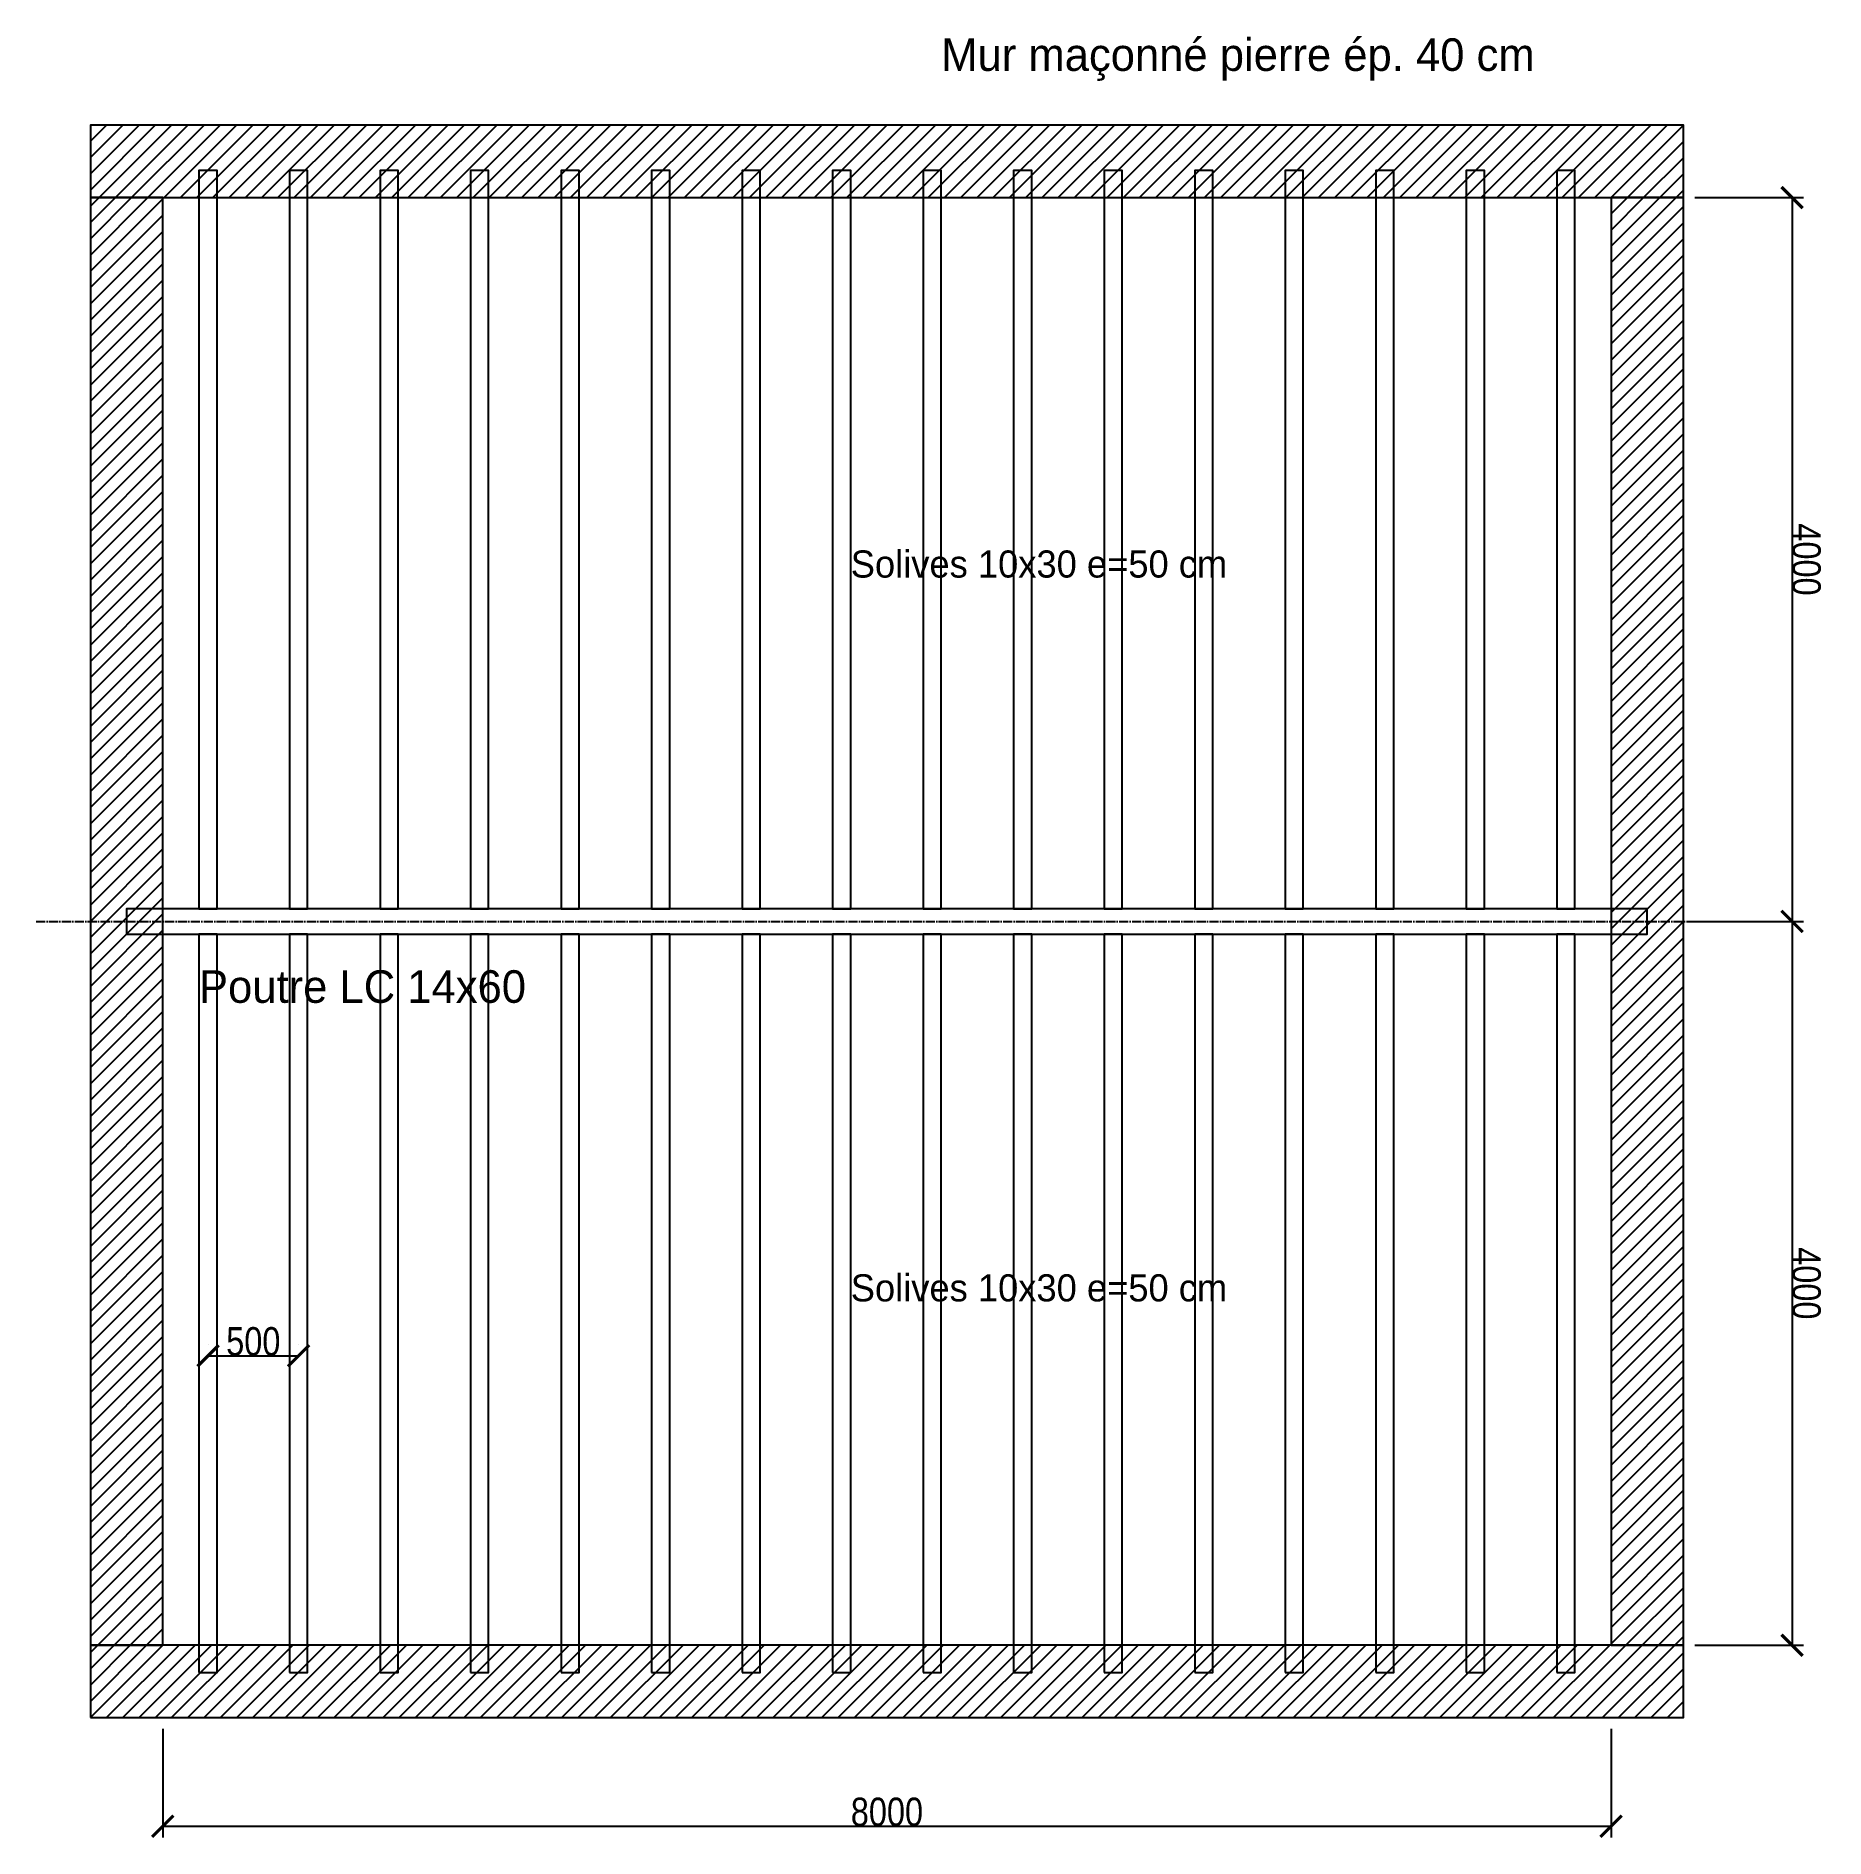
# Model space of a CAD drawing. Header units: millimetres. Extents: x -300 to 9581, y -665 to 9293.
import ezdxf

# ---------------------------------------------------------------- set-up
doc = ezdxf.new("R2010")
doc.units = ezdxf.units.MM
doc.header["$LTSCALE"] = 20
doc.linetypes.add('DASHDOT', pattern=[3.556, 2.54, -0.508, 0, -0.508])
for name, color, linetype in [('AXE', 1, 'DASHDOT'), ('CONTOUR', 7, 'Continuous'), ('COTES', 4, 'Continuous'), ('HACHURES', 8, 'Continuous'), ('TEXTES', 7, 'Continuous')]:
    doc.layers.add(name, color=color, linetype=linetype)
doc.styles.add('OpenSansCondensed-Light', font='OpenSansCondensed-Light.ttf')
doc.dimstyles.new('EZDXF', dxfattribs={"dimtxt": 0.25, "dimasz": 0.175, "dimexe": 0.375, "dimexo": 0.125, "dimgap": 0.1, "dimtad": 1, "dimlfac": 100, "dimzin": 12, "dimdsep": 46, "dimtxsty": 'OpenSansCondensed-Light', "dimblk": 'ARCHTICK', "dimcen": 2.5, "dimazin": 3, "dimtfac": 0.5, "dimtmove": 2, "dimatfit": 3})

# ---------------------------------------------------------------- blocks, each defined once
blk = doc.blocks.new('_ARCHTICK')
at = {"color": 0, "linetype": 'BYBLOCK', "const_width": 0.15}
blk.add_lwpolyline([(-0.5, -0.5), (0.5, 0.5)], dxfattribs=at)

msp = doc.modelspace()

# ---------------------------------------------------------------- hatches: boundary and pattern name
at = {"layer": 'HACHURES'}
h = msp.add_hatch(dxfattribs=at)
h.set_pattern_fill('ANSI31', scale=20)
h.paths.add_polyline_path([(0, 8400), (8800, 8400), (8800, 8800), (0, 8800)])
h = msp.add_hatch(dxfattribs=at)
h.set_pattern_fill('ANSI31', scale=20)
h.paths.add_polyline_path([(0, 400), (400, 400), (400, 8400), (0, 8400)])
h = msp.add_hatch(dxfattribs=at)
h.set_pattern_fill('ANSI31', scale=20)
h.paths.add_polyline_path([(8400, 400), (8800, 400), (8800, 8400), (8400, 8400)])
h = msp.add_hatch(dxfattribs=at)
h.set_pattern_fill('ANSI31', scale=20)
h.paths.add_polyline_path([(0, 0), (8800, 0), (8800, 400), (0, 400)])

# ---------------------------------------------------------------- linework, layer by layer
at = {"layer": 'AXE'}
msp.add_line((-300, 4400), (9100, 4400), dxfattribs=at)
at = {"layer": 'CONTOUR'}
for points in [[(0, 8400), (8800, 8400), (8800, 8800), (0, 8800)], [(600, 4470), (700, 4470), (700, 8550), (600, 8550)], [(1100, 4470), (1200, 4470), (1200, 8550), (1100, 8550)], [(1600, 4470), (1700, 4470), (1700, 8550), (1600, 8550)], [(2100, 4470), (2200, 4470), (2200, 8550), (2100, 8550)], [(2600, 4470), (2700, 4470), (2700, 8550), (2600, 8550)], [(3100, 4470), (3200, 4470), (3200, 8550), (3100, 8550)], [(3600, 4470), (3700, 4470), (3700, 8550), (3600, 8550)], [(4100, 4470), (4200, 4470), (4200, 8550), (4100, 8550)], [(4600, 4470), (4700, 4470), (4700, 8550), (4600, 8550)], [(5100, 4470), (5200, 4470), (5200, 8550), (5100, 8550)], [(5600, 4470), (5700, 4470), (5700, 8550), (5600, 8550)], [(6100, 4470), (6200, 4470), (6200, 8550), (6100, 8550)], [(6600, 4470), (6700, 4470), (6700, 8550), (6600, 8550)], [(7100, 4470), (7200, 4470), (7200, 8550), (7100, 8550)], [(7600, 4470), (7700, 4470), (7700, 8550), (7600, 8550)], [(8100, 4470), (8200, 4470), (8200, 8550), (8100, 8550)], [(0, 400), (400, 400), (400, 8400), (0, 8400)], [(8400, 400), (8800, 400), (8800, 8400), (8400, 8400)], [(200, 4330), (8600, 4330), (8600, 4470), (200, 4470)], [(600, 250), (700, 250), (700, 4330), (600, 4330)], [(1100, 250), (1200, 250), (1200, 4330), (1100, 4330)], [(1600, 250), (1700, 250), (1700, 4330), (1600, 4330)], [(2100, 250), (2200, 250), (2200, 4330), (2100, 4330)], [(2600, 250), (2700, 250), (2700, 4330), (2600, 4330)], [(3100, 250), (3200, 250), (3200, 4330), (3100, 4330)], [(3600, 250), (3700, 250), (3700, 4330), (3600, 4330)], [(4100, 250), (4200, 250), (4200, 4330), (4100, 4330)], [(4600, 250), (4700, 250), (4700, 4330), (4600, 4330)], [(5100, 250), (5200, 250), (5200, 4330), (5100, 4330)], [(5600, 250), (5700, 250), (5700, 4330), (5600, 4330)], [(6100, 250), (6200, 250), (6200, 4330), (6100, 4330)], [(6600, 250), (6700, 250), (6700, 4330), (6600, 4330)], [(7100, 250), (7200, 250), (7200, 4330), (7100, 4330)], [(7600, 250), (7700, 250), (7700, 4330), (7600, 4330)], [(8100, 250), (8200, 250), (8200, 4330), (8100, 4330)], [(0, 0), (8800, 0), (8800, 400), (0, 400)]]:
    msp.add_lwpolyline(points, close=True, dxfattribs=at)

# ---------------------------------------------------------------- texts
at = {"layer": 'TEXTES'}
for s, height, p in [('Mur maçonné pierre ép. 40 cm', 180, (4700, 9100)), ('Solives 10x30 e=50 cm', 150, (4200, 6300)), ('Poutre LC 14x60', 180, (600, 3950)), ('Solives 10x30 e=50 cm', 150, (4200, 2300))]:
    msp.add_text(s, height=height, dxfattribs=at).set_placement(p)

# ---------------------------------------------------------------- dimensions: what is measured, and where the dimension line sits
at = {"layer": 'COTES'}
for base, p1, p2 in [((9400, 8400), (8800, 8400), (8800, 4400)), ((9400, 4400), (8800, 4400), (8800, 400))]:
    msp.add_linear_dim(base=base, p1=p1, p2=p2, angle=270, dimstyle='EZDXF', override={"dimtxt": 156.666667, "dimasz": 117.5, "dimexe": 62.666667, "dimexo": 62.666667, "dimdec": 0, "dimlfac": 1}, dxfattribs=at).render()
for base, p1, p2 in [((650, 2000), (650, 2000), (1150, 2000)), ((400, -600), (400, 0), (8400, 0))]:
    msp.add_linear_dim(base=base, p1=p1, p2=p2, dimstyle='EZDXF', override={"dimtxt": 156.666667, "dimasz": 117.5, "dimexe": 62.666667, "dimexo": 62.666667, "dimdec": 0, "dimlfac": 1}, dxfattribs=at).render()

doc.saveas('drawing.dxf')
